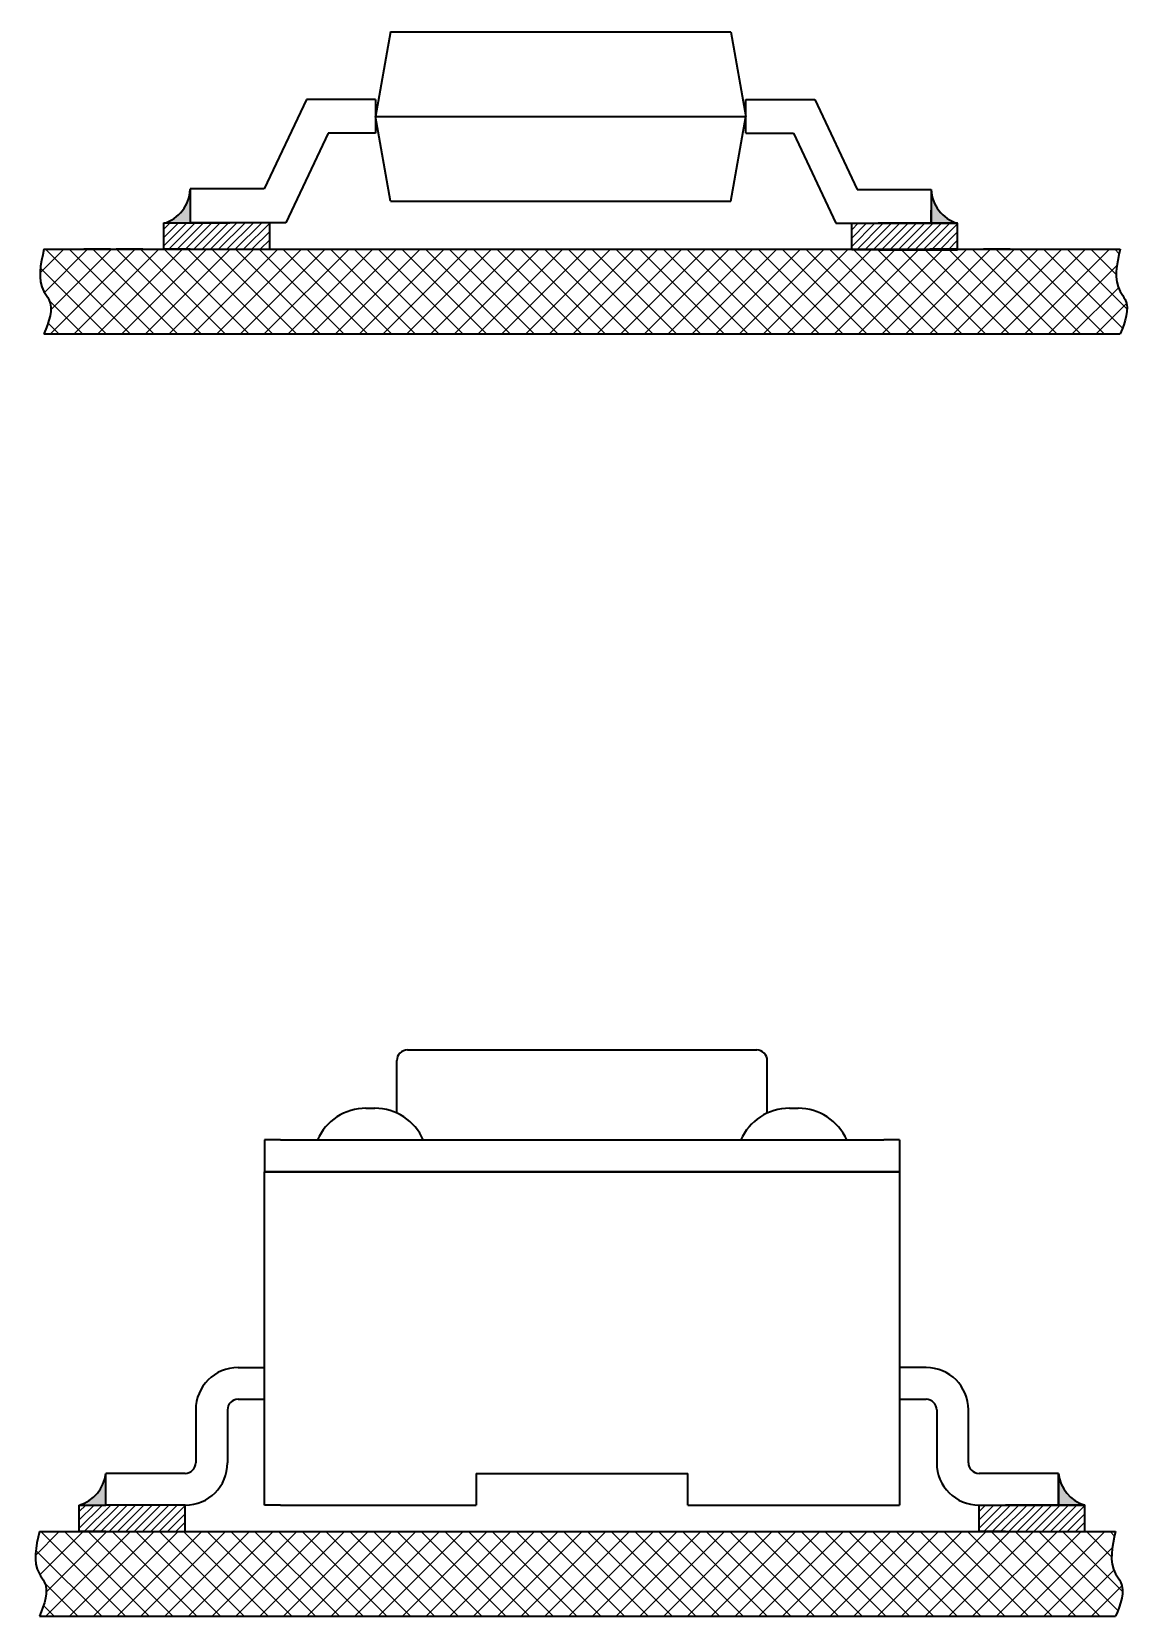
# Model space of a CAD drawing. Header units: inches. Extents: x -14 to 5184, y -66 to 1689.
# Drawn here: x 1818.5 to 1860.1, y 1388.9 to 1448.8 of the extents above; entities that cross this region are included whole.
import ezdxf

# ---------------------------------------------------------------- set-up
doc = ezdxf.new("R2010")
doc.units = ezdxf.units.IN
doc.header["$MEASUREMENT"] = 0

msp = doc.modelspace()

# ---------------------------------------------------------------- hatches: boundary and pattern name
at = {"lineweight": 9, "transparency": 33554607}
h = msp.add_hatch(color=0, dxfattribs=at)
h.dxf.hatch_style = 1
edge = h.paths.add_edge_path()
edge.add_arc((1823.123522212053, 1442.898764788469), 1.395389960228945, -73.59211568608238, -2.405337543548131)
edge.add_line((1824.517682728687, 1442.840202044624), (1824.517682845956, 1441.560202044624))
edge.add_line((1824.517682845956, 1441.560202044624), (1823.517682845956, 1441.560201926371))
h = msp.add_hatch(color=0, dxfattribs=at)
h.dxf.hatch_style = 1
edge = h.paths.add_edge_path()
edge.add_arc((1853.9118419731, 1442.898766608871), 1.395389960228945, 182.4053443189336, 253.5921224614679, ccw=False)
edge.add_line((1852.517681463391, 1442.840203700162), (1852.517681497485, 1441.560203700163))
edge.add_line((1852.517681497485, 1441.560203700163), (1853.517681497485, 1441.560203700162))
h = msp.add_hatch(dxfattribs=at)
h.set_pattern_fill('ANSI31', color=0, scale=0.07)
h.set_pattern_definition([(45, (-1937.619090145126, -817.4064089027293), (-0.1571544821187102, 0.1571544821187102), [])])
h.paths.add_polyline_path([(1823.521055173774, 1441.57976293191), (1824.521055173774, 1441.57976293191), (1827.521055173774, 1441.57976293191), (1827.521055173774, 1440.57976293191), (1824.521055173774, 1440.57976293191), (1823.521055173774, 1440.57976293191)])
h = msp.add_hatch(dxfattribs=at)
h.set_pattern_fill('ANSI31', color=0, scale=0.07)
h.set_pattern_definition([(45, (-1911.622463821415, -817.425968134477), (-0.1571544821187102, 0.1571544821187102), [])])
h.paths.add_polyline_path([(1849.517681497485, 1441.560203700163), (1850.517681497485, 1441.560203700163), (1853.517681497485, 1441.560203700163), (1853.517681497485, 1440.560203700163), (1850.517681497485, 1440.560203700163), (1849.517681497485, 1440.560203700163)])
h = msp.add_hatch(dxfattribs=at)
h.set_pattern_fill('ANSI37', color=0, scale=0.2)
h.set_pattern_definition([(45, (-1940.640789664477, -817.4064089027293), (-0.4490128060534576, 0.4490128060534577), []), (135, (-1940.640789664477, -817.4064089027293), (-0.4490128060534577, -0.4490128060534576), [])])
edge = h.paths.add_edge_path()
edge.add_line((1818.991659182346, 1440.57976293191), (1859.66189947478, 1440.57976293191))
edge.add_spline(control_points=[(1859.661899474779, 1440.57976293191), (1859.530184731199, 1440.010105273548), (1859.36990345093, 1439.316899210836), (1860.082265526256, 1438.425142697151), (1859.847625947319, 1437.841633474455), (1859.661899474779, 1437.37976293191)], knot_values=[0, 0, 0, 0, 1.599999999999909, 1.947010953082933, 3.264635716606494, 3.264635716606494, 3.264635716606494, 3.264635716606494], degree=3, periodic=0)
edge.add_line((1859.661899474779, 1437.37976293191), (1818.991659182346, 1437.379762931911))
edge.add_spline(control_points=[(1818.991659182346, 1437.379762931911), (1819.177385654887, 1437.841633474456), (1819.412025233824, 1438.425142697152), (1818.699663158496, 1439.316899210836), (1818.859944438766, 1440.010105273548), (1818.991659182346, 1440.57976293191)], knot_values=[0, 0, 0, 0, 1.317624763523561, 1.664635716606585, 3.264635716606494, 3.264635716606494, 3.264635716606494, 3.264635716606494], degree=3, periodic=0)
h = msp.add_hatch(color=0, dxfattribs=at)
h.dxf.hatch_style = 1
edge = h.paths.add_edge_path()
edge.add_arc((1819.922317111472, 1394.473481136932), 1.412849002514462, 286.6350098442953, 353.7538450150266)
edge.add_line((1821.326778936283, 1394.31976293191), (1821.326778883828, 1393.11976293191))
edge.add_line((1821.326778883828, 1393.11976293191), (1820.326778883828, 1393.11976293191))
h = msp.add_hatch(color=0, dxfattribs=at)
h.dxf.hatch_style = 1
edge = h.paths.add_edge_path()
edge.add_arc((1858.731240656185, 1394.473481136932), 1.412849002514462, 186.2461549849733, 253.3649901557047, ccw=False)
edge.add_line((1857.326778831374, 1394.31976293191), (1857.326778883828, 1393.11976293191))
edge.add_line((1857.326778883828, 1393.11976293191), (1858.326778883829, 1393.11976293191))
h = msp.add_hatch(dxfattribs=at)
h.set_pattern_fill('ANSI31', color=0, scale=0.07)
h.set_pattern_definition([(45, (-1940.813366435072, -865.8664089027293), (-0.1571544821187102, 0.1571544821187102), [])])
h.paths.add_polyline_path([(1820.326778883828, 1393.11976293191), (1821.326778883828, 1393.11976293191), (1824.326778883828, 1393.11976293191), (1824.326778883828, 1392.11976293191), (1821.326778883828, 1392.11976293191), (1820.326778883828, 1392.11976293191)])
h = msp.add_hatch(dxfattribs=at)
h.set_pattern_fill('ANSI31', color=0, scale=0.07)
h.set_pattern_definition([(45, (-1906.813366435072, -865.8664089027293), (-0.1571544821187102, 0.1571544821187102), [])])
h.paths.add_polyline_path([(1854.326778883828, 1393.11976293191), (1855.326778883828, 1393.11976293191), (1858.326778883828, 1393.11976293191), (1858.326778883828, 1392.11976293191), (1855.326778883828, 1392.11976293191), (1854.326778883828, 1392.11976293191)])
h = msp.add_hatch(dxfattribs=at)
h.set_pattern_fill('ANSI37', color=0, scale=0.2)
h.set_pattern_definition([(45, (-1940.813366435072, -865.8664089027293), (-0.4490128060534576, 0.4490128060534577), []), (135, (-1940.813366435072, -865.8664089027293), (-0.4490128060534577, -0.4490128060534576), [])])
edge = h.paths.add_edge_path()
edge.add_line((1818.81908241175, 1392.11976293191), (1859.489322704184, 1392.11976293191))
edge.add_spline(control_points=[(1859.489322704184, 1392.11976293191), (1859.357607960605, 1391.550105273548), (1859.197326680336, 1390.856899210836), (1859.909688755661, 1389.965142697151), (1859.675049176724, 1389.381633474455), (1859.489322704184, 1388.91976293191)], knot_values=[0, 0, 0, 0, 1.599999999999909, 1.947010953082933, 3.264635716606494, 3.264635716606494, 3.264635716606494, 3.264635716606494], degree=3, periodic=0)
edge.add_line((1859.489322704184, 1388.91976293191), (1818.81908241175, 1388.919762931911))
edge.add_spline(control_points=[(1818.81908241175, 1388.919762931911), (1819.004808884291, 1389.381633474456), (1819.23944846323, 1389.965142697152), (1818.527086387899, 1390.856899210836), (1818.68736766817, 1391.550105273548), (1818.81908241175, 1392.11976293191)], knot_values=[0, 0, 0, 0, 1.317624763523561, 1.664635716606585, 3.264635716606494, 3.264635716606494, 3.264635716606494, 3.264635716606494], degree=3, periodic=0)

# ---------------------------------------------------------------- linework, layer by layer
at = {"lineweight": 35, "transparency": 33554607}
for p, q in [((1832.081928081913, 1448.800202806887), (1831.51768193285, 1445.600202782223)), ((1832.081928081913, 1448.800202806887), (1844.953435405378, 1448.800203369518)), ((1844.953435405378, 1448.800203369518), (1845.51768193285, 1445.600203394182)), ((1828.915906340044, 1446.240202668496), (1827.315906487808, 1442.859763054077)), ((1831.52105497006, 1446.24020278237), (1828.915906340044, 1446.240202668496)), ((1831.52105497006, 1446.24020278237), (1831.521054997199, 1445.619333575554)), ((1845.517681292915, 1446.240203394183), (1848.123828840323, 1446.240203508101)), ((1845.517681348866, 1444.960203394183), (1845.517681292915, 1446.240203394183)), ((1848.123828840323, 1446.240203508101), (1849.723828988942, 1442.840203578039)), ((1831.51768193285, 1445.600202782223), (1845.51768193285, 1445.600203394182)), ((1832.081928361667, 1442.400202806887), (1831.51768193285, 1445.600202782223)), ((1831.521054998871, 1445.581071989186), (1831.521055026011, 1444.96020278237)), ((1844.95343568513, 1442.400203369519), (1845.51768193285, 1445.600203394182)), ((1829.726203656031, 1444.960202703915), (1828.126203803794, 1441.579763089497)), ((1831.521055026011, 1444.96020278237), (1829.726203656031, 1444.960202703915)), ((1845.517681348866, 1444.960203394183), (1847.311533801458, 1444.960203472594)), ((1847.311533801458, 1444.960203472594), (1848.911533950077, 1441.560203542533)), ((1827.315906487808, 1442.859763054077), (1824.521055117823, 1442.85976293191)), ((1849.723828988942, 1442.840203578039), (1852.517681441534, 1442.840203700162)), ((1852.517681441534, 1442.840203700162), (1852.517681497485, 1441.560203700163)), ((1832.081928361667, 1442.400202806887), (1844.95343568513, 1442.400203369519)), ((1852.517681497485, 1442.060203700163), (1852.517681497485, 1441.560203700163)), ((1852.517681497485, 1442.060203700163), (1852.517681497485, 1441.560203700163)), ((1828.126203803794, 1441.579763089497), (1824.521055173775, 1441.57976293191)), ((1824.521055173774, 1441.57976293191), (1826.021055173774, 1441.57976293191)), ((1827.521055173774, 1441.57976293191), (1824.521055173774, 1441.57976293191)), ((1848.911533950077, 1441.560203542533), (1852.517681497485, 1441.560203700163)), ((1849.517681497485, 1441.560203700163), (1852.517681497485, 1441.560203700163)), ((1853.517681497485, 1441.560203700163), (1850.517681497485, 1441.560203700163)), ((1852.517681497485, 1441.560203700163), (1851.017681497485, 1441.560203700163)), ((1832.726778883828, 1410.31976293191), (1845.926778883829, 1410.31976293191)), ((1832.326778883828, 1407.938020492313), (1832.326778883828, 1409.91976293191)), ((1846.326778883828, 1407.938020492313), (1846.326778883828, 1409.91976293191)), ((1831.159809161814, 1408.11976293191), (1831.493748605846, 1408.11976293191)), ((1847.159809161814, 1408.11976293191), (1847.493748605846, 1408.11976293191)), ((1827.926778883829, 1406.91976293191), (1827.326778883828, 1406.91976293191)), ((1827.326778883828, 1406.91976293191), (1827.326778883828, 1405.71976293191)), ((1827.926778883829, 1406.91976293191), (1850.726778883828, 1406.91976293191)), ((1851.326778883828, 1406.91976293191), (1850.726778883828, 1406.91976293191)), ((1851.326778883828, 1406.91976293191), (1851.326778883828, 1405.71976293191)), ((1827.326778883828, 1405.71976293191), (1827.926778883829, 1405.71976293191)), ((1827.326778883828, 1393.11976293191), (1827.326778883828, 1405.71976293191)), ((1827.926778883829, 1405.71976293191), (1827.326778883828, 1405.71976293191)), ((1850.726778883828, 1405.71976293191), (1827.926778883829, 1405.71976293191)), ((1827.926778883829, 1405.71976293191), (1850.726778883828, 1405.71976293191)), ((1850.726778883828, 1405.71976293191), (1851.326778883828, 1405.71976293191)), ((1851.326778883828, 1405.71976293191), (1850.726778883828, 1405.71976293191)), ((1851.326778883828, 1405.71976293191), (1851.326778883828, 1393.11976293191)), ((1826.326778883828, 1398.31976293191), (1827.326778883828, 1398.31976293191)), ((1852.326778883828, 1398.31976293191), (1851.326778883828, 1398.31976293191)), ((1826.326778883828, 1397.119762931909), (1827.326778883828, 1397.119762931909)), ((1851.326778883828, 1397.119762931909), (1852.326778883828, 1397.119762931909)), ((1824.726778883828, 1396.71976293191), (1824.726778883828, 1394.71976293191)), ((1825.926778883829, 1396.71976293191), (1825.926778883829, 1394.71976293191)), ((1852.726778883828, 1396.71976293191), (1852.726778883828, 1394.71976293191)), ((1853.926778883829, 1394.71976293191), (1853.926778883829, 1396.71976293191)), ((1824.326778883828, 1394.31976293191), (1821.326778883828, 1394.31976293191)), ((1821.326778883828, 1393.11976293191), (1821.326778883828, 1394.31976293191)), ((1835.326778883828, 1394.31976293191), (1835.326778883828, 1393.11976293191)), ((1835.326778883828, 1394.31976293191), (1843.326778883828, 1394.31976293191)), ((1843.326778883828, 1393.11976293191), (1843.326778883828, 1394.31976293191)), ((1857.326778883828, 1394.31976293191), (1854.326778883828, 1394.31976293191)), ((1857.326778831374, 1394.319763418267), (1857.326778883828, 1393.11976293191)), ((1857.326778883828, 1393.11976293191), (1857.326778883828, 1394.31976293191)), ((1857.326778883828, 1393.61976293191), (1857.326778883828, 1393.11976293191)), ((1857.326778883828, 1393.61976293191), (1857.326778883828, 1393.11976293191)), ((1824.326778883828, 1393.11976293191), (1821.326778883828, 1393.11976293191)), ((1827.926778883829, 1393.11976293191), (1827.326778883828, 1393.11976293191)), ((1827.926778883829, 1393.11976293191), (1835.326778883828, 1393.11976293191)), ((1843.326778883828, 1393.11976293191), (1850.726778883828, 1393.11976293191)), ((1850.726778883828, 1393.11976293191), (1851.326778883828, 1393.11976293191)), ((1854.326778883828, 1393.11976293191), (1857.326778883828, 1393.11976293191)), ((1858.326778883828, 1393.11976293191), (1855.326778883828, 1393.11976293191))]:
    msp.add_line(p, q, dxfattribs=at)
at = {"color": 0, "lineweight": 35, "transparency": 33554607}
for p, q in [((1824.521055117823, 1442.85976293191), (1824.521055173774, 1441.57976293191)), ((1852.517681497485, 1441.560203700163), (1852.517681497486, 1442.060203700163)), ((1823.521055173774, 1440.57976293191), (1823.521055173774, 1441.57976293191)), ((1823.521055173774, 1441.57976293191), (1824.521055173774, 1441.57976293191)), ((1827.521055173774, 1441.57976293191), (1824.521055173774, 1441.57976293191)), ((1827.521055173774, 1440.57976293191), (1827.521055173774, 1441.57976293191)), ((1849.517681497485, 1440.560203700163), (1849.517681497485, 1441.560203700163)), ((1849.517681497485, 1441.560203700163), (1850.517681497485, 1441.560203700163)), ((1853.517681497485, 1441.560203700163), (1850.517681497485, 1441.560203700163)), ((1852.517681497485, 1441.560203700163), (1853.517681497485, 1441.560203700163)), ((1852.517681497485, 1441.560203700163), (1853.517681497485, 1441.560203700163)), ((1853.517681497485, 1441.560203700163), (1852.517681497485, 1441.560203700163)), ((1853.430194072891, 1441.560203700163), (1852.517681497485, 1441.560203700163)), ((1852.517681497485, 1441.560203700163), (1852.517681497485, 1441.560203700163)), ((1853.517681497485, 1440.560203700163), (1853.517681497485, 1441.560203700163)), ((1818.991659182346, 1440.57976293191), (1859.66189947478, 1440.57976293191)), ((1821.499355654423, 1440.57976293191), (1820.499355654423, 1440.57976293191)), ((1821.499355654423, 1440.57976293191), (1824.499355654423, 1440.57976293191)), ((1822.721771090677, 1440.57976293191), (1821.721771090677, 1440.57976293191)), ((1822.721771090677, 1440.57976293191), (1825.721771090677, 1440.57976293191)), ((1823.29863973752, 1440.57976293191), (1826.29863973752, 1440.57976293191)), ((1824.521055173774, 1440.57976293191), (1823.521055173774, 1440.57976293191)), ((1824.521055173774, 1440.57976293191), (1827.521055173774, 1440.57976293191)), ((1850.517681497485, 1440.560203700163), (1849.517681497485, 1440.560203700163)), ((1850.517681497485, 1440.560203700163), (1853.517681497485, 1440.560203700163)), ((1852.545266061231, 1440.560203700163), (1851.545266061231, 1440.560203700163)), ((1853.471771090677, 1440.57976293191), (1852.471771090677, 1440.57976293191)), ((1853.471771090677, 1440.57976293191), (1856.471771090677, 1440.57976293191)), ((1855.499355654423, 1440.57976293191), (1854.499355654423, 1440.57976293191)), ((1855.499355654423, 1440.57976293191), (1858.499355654423, 1440.57976293191)), ((1818.991659182346, 1437.379762931911), (1859.661899474779, 1437.37976293191)), ((1857.326778883828, 1393.11976293191), (1857.326778883829, 1393.61976293191)), ((1820.326778883828, 1392.11976293191), (1820.326778883828, 1393.11976293191)), ((1820.326778883828, 1393.11976293191), (1821.326778883828, 1393.11976293191)), ((1824.326778883828, 1393.11976293191), (1821.326778883828, 1393.11976293191)), ((1824.326778883828, 1392.11976293191), (1824.326778883828, 1393.11976293191)), ((1854.326778883828, 1392.11976293191), (1854.326778883828, 1393.11976293191)), ((1854.326778883828, 1393.11976293191), (1855.326778883828, 1393.11976293191)), ((1858.326778883828, 1393.11976293191), (1855.326778883828, 1393.11976293191)), ((1857.326778883828, 1393.11976293191), (1858.326778883828, 1393.11976293191)), ((1857.326778883828, 1393.11976293191), (1858.326778883828, 1393.11976293191)), ((1857.326778883828, 1393.11976293191), (1858.326778883828, 1393.11976293191)), ((1858.326778883828, 1393.11976293191), (1857.326778883828, 1393.11976293191)), ((1858.239291459235, 1393.11976293191), (1857.326778883828, 1393.11976293191)), ((1857.326778883828, 1393.11976293191), (1857.326778883828, 1393.11976293191)), ((1858.326778883828, 1392.11976293191), (1858.326778883828, 1393.11976293191)), ((1818.81908241175, 1392.11976293191), (1859.489322704184, 1392.11976293191)), ((1821.326778883828, 1392.11976293191), (1820.326778883828, 1392.11976293191)), ((1821.326778883828, 1392.11976293191), (1824.326778883828, 1392.11976293191)), ((1855.326778883828, 1392.11976293191), (1854.326778883828, 1392.11976293191)), ((1855.326778883828, 1392.11976293191), (1858.326778883828, 1392.11976293191)), ((1818.81908241175, 1388.919762931911), (1859.489322704184, 1388.91976293191))]:
    msp.add_line(p, q, dxfattribs=at)
for centre, radius, start, end in [((1823.126347594399, 1442.896557482733), 1.392476014921533, 286.3220188054937, 357.680526749748), ((1853.909016591016, 1442.896559302801), 1.392476014921533, 182.3194800256488, 253.6779879698706), ((1819.925410662964, 1394.470903115963), 1.409495032159525, 286.5445207908093, 353.8443370246678), ((1858.728147104692, 1394.470903115963), 1.409495032159525, 186.1556629753323, 253.4554792091907)]:
    msp.add_arc(centre, radius, start, end, dxfattribs=at)
at = {"lineweight": 35, "transparency": 33554607}
for centre, radius, start, end in [((1832.726778883824, 1409.919762931911), 0.3999999999959797, 89.9999999994789, 180), ((1845.926778883832, 1409.919762931911), 0.3999999999959797, 0, 90.00000000057324), ((1831.159809161811, 1406.119762931909), 2.000000000000941, 89.99999999989578, 156.4218215217638), ((1831.493748605845, 1406.119762931909), 2.000000000000941, 23.57817847820715, 89.99999999994789), ((1847.159809161811, 1406.119762931909), 2.000000000000952, 89.99999999989578, 156.4218215217638), ((1847.493748605845, 1406.119762931909), 2.000000000000952, 23.57817847820715, 89.99999999994789), ((1826.326778883828, 1396.71976293191), 1.599999999999997, 90, 180), ((1852.326778883828, 1396.71976293191), 1.599999999999997, 0, 90), ((1826.326778883828, 1396.71976293191), 0.4000000000000026, 90, 180), ((1852.326778883828, 1396.71976293191), 0.400000000000002, 0, 90), ((1824.326778883828, 1394.71976293191), 1.600000000000001, 270, 0), ((1824.326778883828, 1394.71976293191), 0.4000000000000004, 270, 0), ((1854.326778883828, 1394.71976293191), 1.600000000000001, 180, 270), ((1854.326778883828, 1394.71976293191), 0.4000000000000023, 180, 270)]:
    msp.add_arc(centre, radius, start, end, dxfattribs=at)
at = {"color": 0, "lineweight": 35, "transparency": 33554607}
for points in [[(1818.991659182346, 1440.57976293191), (1818.991659182346, 1438.97976293191), (1819.174250739507, 1438.684674936876), (1818.991659182346, 1437.379762931911)], [(1859.661899474779, 1440.57976293191), (1859.661899474779, 1438.97976293191), (1859.844491031939, 1438.684674936876), (1859.661899474779, 1437.37976293191)], [(1818.81908241175, 1392.11976293191), (1818.81908241175, 1390.51976293191), (1819.001673968911, 1390.224674936876), (1818.81908241175, 1388.919762931911)], [(1859.489322704184, 1392.11976293191), (1859.489322704184, 1390.51976293191), (1859.671914261345, 1390.224674936876), (1859.489322704184, 1388.91976293191)]]:
    msp.add_spline(points, degree=3, dxfattribs=at)

doc.saveas('drawing.dxf')
